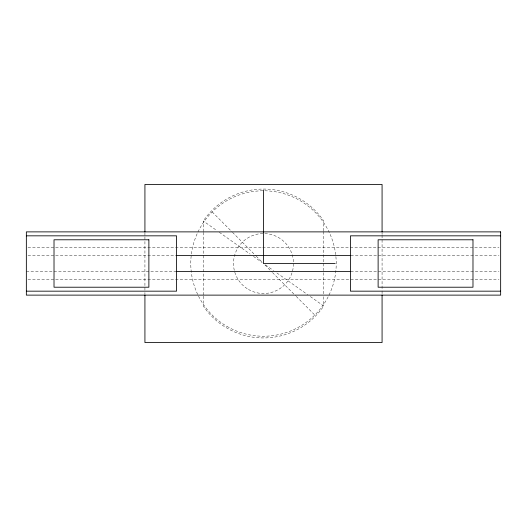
<?xml version="1.0" encoding="UTF-8"?>
<svg xmlns="http://www.w3.org/2000/svg" width="527" height="527" viewBox="0 0 527 527"><rect width="100%" height="100%" fill="white"/><g stroke="black" fill="none" stroke-linecap="round" stroke-linejoin="round"><path stroke-width="0.4" stroke-dasharray="2.63 1.98" d="M27.997 247.69L261.853 247.69M262.677 247.69L499.003 247.69M27.997 255.595L176.216 255.595M350.784 255.595L499.003 255.595M26.35 271.405L176.216 271.405M350.784 271.405L499.003 271.405M27.997 279.31L499.003 279.31M203.264 231.61L203.264 220.984L216.65 230.431M219.324 232.321L250.114 254.054M253.461 256.412L262.163 262.558M265.509 264.916L273.539 270.588M276.886 272.946L307.676 294.679M310.35 296.569L323.736 306.016L323.736 295.39M212.203 211.946L231.913 231.755M232.493 232.335L255.674 255.635M256.254 256.221L262.051 262.044M264.949 264.956L271.906 271.945M272.485 272.531L295.667 295.831M296.246 296.411L314.797 315.054M382.075 232.782L382.075 234.416M382.075 235.24L382.075 290.12M382.075 290.944L382.075 294.218M323.736 230.852L323.736 220.984A72.785 72.785 0 0 0 203.264 220.984M323.736 231.61L323.736 262.742M323.736 263.5L323.736 294.626M203.264 232.374L203.264 295.39M203.264 296.148L203.264 306.016A72.785 72.785 0 0 0 323.736 306.016M144.925 232.782L144.925 236.056M144.925 236.88L144.925 291.76M144.925 292.584L144.925 294.218M248.434 289.442A29.999 29.999 0 0 0 293.499 263.572A29.999 29.999 0 0 0 248.566 237.479A29.999 29.999 0 0 0 248.434 289.442M226.979 326.391A72.726 72.726 0 0 0 336.226 263.678A72.726 72.726 0 0 0 227.295 200.425A72.726 72.726 0 0 0 226.979 326.391"/><path stroke-width="0.79" d="M26.35 235.832L176.545 235.832L176.545 291.167L26.35 291.167M500.65 235.832L350.455 235.832L350.455 291.167L500.65 291.167M176.216 255.595L350.784 255.595M335.198 263.5L263.408 263.5L263.408 190.069M176.216 271.405L350.784 271.405M382.075 231.959L382.075 184.45L144.925 184.45L144.925 231.959M382.075 295.041L382.075 342.55L144.925 342.55L144.925 295.041M500.65 231.88L26.35 231.88L26.35 295.12L500.65 295.12L500.65 231.88M148.877 239.785L54.017 239.785L54.017 287.215L148.877 287.215L148.877 239.785M472.982 239.785L378.122 239.785L378.122 287.215L472.982 287.215L472.982 239.785"/></g></svg>
